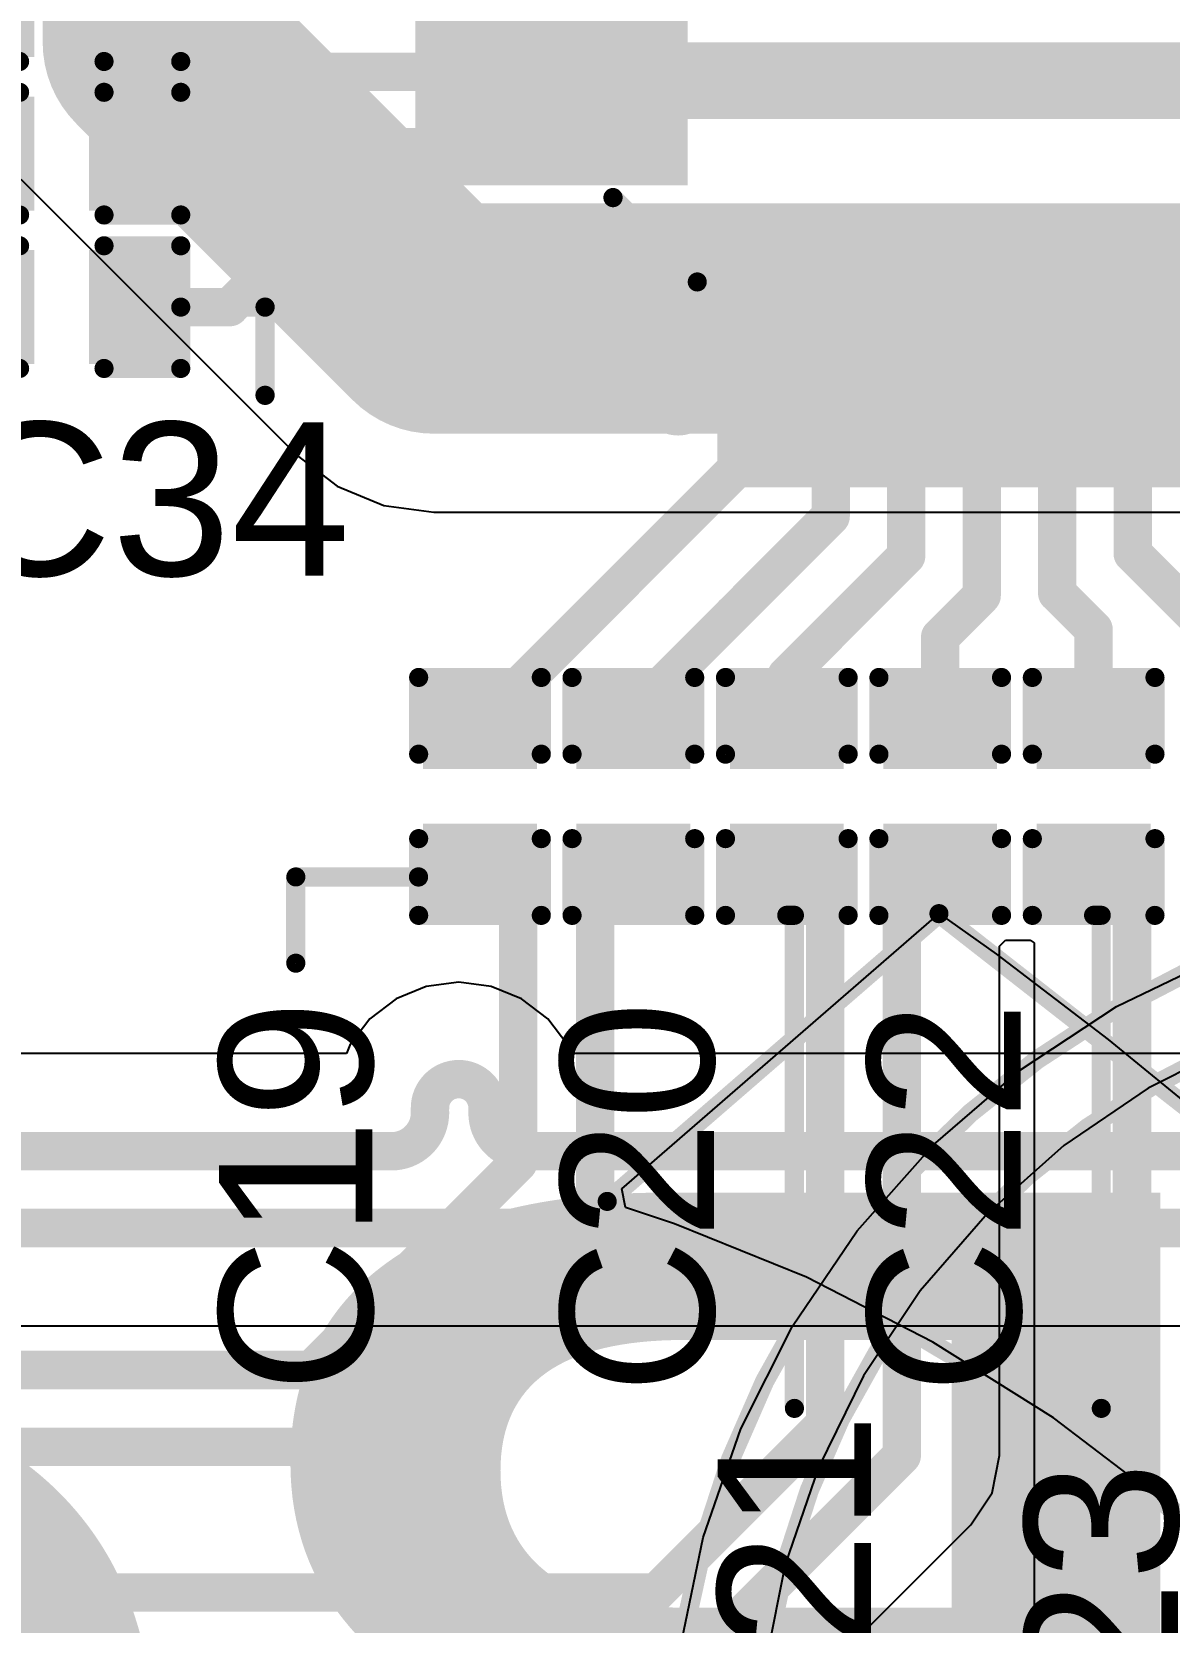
# Model space of a CAD drawing. Header units: inches. Extents: x -60 to 307, y -25 to 134.
# Drawn here: x 16.82 to 24.35, y 3.49 to 14.01 of the extents above; entities that cross this region are included whole.
import ezdxf

# ---------------------------------------------------------------- set-up
doc = ezdxf.new("R2010")
doc.units = ezdxf.units.IN
for name, color, linetype in [('BOARD OUTLINE', 216, 'Continuous'), ('Bottom Layer', 5, 'Continuous'), ('Bottom Overlay', 54, 'Continuous'), ('Top Layer', 1, 'Continuous'), ('Top Overlay', 2, 'Continuous'), ('Top Paste', 8, 'Continuous'), ('Top Solder', 216, 'Continuous')]:
    doc.layers.add(name, color=color, linetype=linetype)
doc.styles.add('Arial', font='', dxfattribs={"height": 0.2})
doc.styles.add('Arial Black_Bold', font='', dxfattribs={"height": 0.2})
doc.styles.get('Arial').set_extended_font_data('Arial')
doc.styles.get('Arial Black_Bold').set_extended_font_data('Arial Black', bold=True)

# ---------------------------------------------------------------- blocks, each defined once
blk = doc.blocks.new('32TQFP_11')
at = {"layer": 'Top Layer'}
for points in [[(-1.9, 2.3), (-1.9, 3.9), (-1.6, 3.9), (-1.6, 2.3)], [(-1.4, 2.3), (-1.4, 3.9), (-1.1, 3.9), (-1.1, 2.3)], [(-0.9, 2.3), (-0.9, 3.9), (-0.6, 3.9), (-0.6, 2.3)], [(-0.4, 2.3), (-0.4, 3.9), (-0.1, 3.9), (-0.1, 2.3)], [(0.1, 2.3), (0.1, 3.9), (0.4, 3.9), (0.4, 2.3)], [(0.6, 2.3), (0.6, 3.9), (0.9, 3.9), (0.9, 2.3)], [(1.1, 2.3), (1.1, 3.9), (1.4, 3.9), (1.4, 2.3)], [(1.6, 2.3), (1.6, 3.9), (1.9, 3.9), (1.9, 2.3)], [(-3.9, 1.9), (-2.3, 1.9), (-2.3, 1.6), (-3.9, 1.6)], [(2.3, 1.9), (3.9, 1.9), (3.9, 1.6), (2.3, 1.6)], [(-3.9, 1.4), (-2.3, 1.4), (-2.3, 1.1), (-3.9, 1.1)], [(2.3, 1.4), (3.9, 1.4), (3.9, 1.1), (2.3, 1.1)], [(-3.9, 0.9), (-2.3, 0.9), (-2.3, 0.6), (-3.9, 0.6)], [(2.3, 0.9), (3.9, 0.9), (3.9, 0.6), (2.3, 0.6)], [(-3.9, 0.4), (-2.3, 0.4), (-2.3, 0.1), (-3.9, 0.1)], [(2.3, 0.4), (3.9, 0.4), (3.9, 0.1), (2.3, 0.1)], [(-3.9, -0.1), (-2.3, -0.1), (-2.3, -0.4), (-3.9, -0.4)], [(2.3, -0.1), (3.9, -0.1), (3.9, -0.4), (2.3, -0.4)], [(-3.9, -0.6), (-2.3, -0.6), (-2.3, -0.9), (-3.9, -0.9)], [(2.3, -0.6), (3.9, -0.6), (3.9, -0.9), (2.3, -0.9)], [(-3.9, -1.1), (-2.3, -1.1), (-2.3, -1.4), (-3.9, -1.4)], [(2.3, -1.1), (3.9, -1.1), (3.9, -1.4), (2.3, -1.4)], [(-3.9, -1.6), (-2.3, -1.6), (-2.3, -1.9), (-3.9, -1.9)], [(2.3, -1.6), (3.9, -1.6), (3.9, -1.9), (2.3, -1.9)], [(-1.6, -2.3), (-1.6, -3.9), (-1.9, -3.9), (-1.9, -2.3)], [(-1.1, -2.3), (-1.1, -3.9), (-1.4, -3.9), (-1.4, -2.3)], [(-0.6, -2.3), (-0.6, -3.9), (-0.9, -3.9), (-0.9, -2.3)], [(-0.1, -2.3), (-0.1, -3.9), (-0.4, -3.9), (-0.4, -2.3)], [(0.4, -2.3), (0.4, -3.9), (0.1, -3.9), (0.1, -2.3)], [(0.9, -2.3), (0.9, -3.9), (0.6, -3.9), (0.6, -2.3)], [(1.4, -2.3), (1.4, -3.9), (1.1, -3.9), (1.1, -2.3)], [(1.9, -2.3), (1.9, -3.9), (1.6, -3.9), (1.6, -2.3)]]:
    blk.add_hatch(color=1, dxfattribs=at).paths.add_polyline_path(points)
at = {"layer": 'Top Paste'}
for points in [[(-1.9, 2.3), (-1.9, 3.9), (-1.6, 3.9), (-1.6, 2.3)], [(-1.4, 2.3), (-1.4, 3.9), (-1.1, 3.9), (-1.1, 2.3)], [(-0.9, 2.3), (-0.9, 3.9), (-0.6, 3.9), (-0.6, 2.3)], [(-0.4, 2.3), (-0.4, 3.9), (-0.1, 3.9), (-0.1, 2.3)], [(0.1, 2.3), (0.1, 3.9), (0.4, 3.9), (0.4, 2.3)], [(0.6, 2.3), (0.6, 3.9), (0.9, 3.9), (0.9, 2.3)], [(1.1, 2.3), (1.1, 3.9), (1.4, 3.9), (1.4, 2.3)], [(1.6, 2.3), (1.6, 3.9), (1.9, 3.9), (1.9, 2.3)], [(-3.9, 1.9), (-2.3, 1.9), (-2.3, 1.6), (-3.9, 1.6)], [(2.3, 1.9), (3.9, 1.9), (3.9, 1.6), (2.3, 1.6)], [(-3.9, 1.4), (-2.3, 1.4), (-2.3, 1.1), (-3.9, 1.1)], [(2.3, 1.4), (3.9, 1.4), (3.9, 1.1), (2.3, 1.1)], [(-3.9, 0.9), (-2.3, 0.9), (-2.3, 0.6), (-3.9, 0.6)], [(2.3, 0.9), (3.9, 0.9), (3.9, 0.6), (2.3, 0.6)], [(-3.9, 0.4), (-2.3, 0.4), (-2.3, 0.1), (-3.9, 0.1)], [(2.3, 0.4), (3.9, 0.4), (3.9, 0.1), (2.3, 0.1)], [(-3.9, -0.1), (-2.3, -0.1), (-2.3, -0.4), (-3.9, -0.4)], [(2.3, -0.1), (3.9, -0.1), (3.9, -0.4), (2.3, -0.4)], [(-3.9, -0.6), (-2.3, -0.6), (-2.3, -0.9), (-3.9, -0.9)], [(2.3, -0.6), (3.9, -0.6), (3.9, -0.9), (2.3, -0.9)], [(-3.9, -1.1), (-2.3, -1.1), (-2.3, -1.4), (-3.9, -1.4)], [(2.3, -1.1), (3.9, -1.1), (3.9, -1.4), (2.3, -1.4)], [(-3.9, -1.6), (-2.3, -1.6), (-2.3, -1.9), (-3.9, -1.9)], [(2.3, -1.6), (3.9, -1.6), (3.9, -1.9), (2.3, -1.9)], [(-1.6, -2.3), (-1.6, -3.9), (-1.9, -3.9), (-1.9, -2.3)], [(-1.1, -2.3), (-1.1, -3.9), (-1.4, -3.9), (-1.4, -2.3)], [(-0.6, -2.3), (-0.6, -3.9), (-0.9, -3.9), (-0.9, -2.3)], [(-0.1, -2.3), (-0.1, -3.9), (-0.4, -3.9), (-0.4, -2.3)], [(0.4, -2.3), (0.4, -3.9), (0.1, -3.9), (0.1, -2.3)], [(0.9, -2.3), (0.9, -3.9), (0.6, -3.9), (0.6, -2.3)], [(1.4, -2.3), (1.4, -3.9), (1.1, -3.9), (1.1, -2.3)], [(1.9, -2.3), (1.9, -3.9), (1.6, -3.9), (1.6, -2.3)]]:
    blk.add_hatch(color=8, dxfattribs=at).paths.add_polyline_path(points)
at = {"layer": 'Top Solder'}
for points in [[(-2.002, 2.198), (-2.002, 4.002), (-1.498, 4.002), (-1.498, 2.198)], [(-1.502, 2.198), (-1.502, 4.002), (-0.998, 4.002), (-0.998, 2.198)], [(-1.002, 2.198), (-1.002, 4.002), (-0.498, 4.002), (-0.498, 2.198)], [(-0.502, 2.198), (-0.502, 4.002), (0.002, 4.002), (0.002, 2.198)], [(-0.002, 2.198), (-0.002, 4.002), (0.502, 4.002), (0.502, 2.198)], [(0.498, 2.198), (0.498, 4.002), (1.002, 4.002), (1.002, 2.198)], [(0.998, 2.198), (0.998, 4.002), (1.502, 4.002), (1.502, 2.198)], [(1.498, 2.198), (1.498, 4.002), (2.002, 4.002), (2.002, 2.198)], [(-4.002, 2.002), (-2.198, 2.002), (-2.198, 1.498), (-4.002, 1.498)], [(2.198, 2.002), (4.002, 2.002), (4.002, 1.498), (2.198, 1.498)], [(-4.002, 1.502), (-2.198, 1.502), (-2.198, 0.998), (-4.002, 0.998)], [(2.198, 1.502), (4.002, 1.502), (4.002, 0.998), (2.198, 0.998)], [(-4.002, 1.002), (-2.198, 1.002), (-2.198, 0.498), (-4.002, 0.498)], [(2.198, 1.002), (4.002, 1.002), (4.002, 0.498), (2.198, 0.498)], [(-4.002, 0.502), (-2.198, 0.502), (-2.198, -0.002), (-4.002, -0.002)], [(2.198, 0.502), (4.002, 0.502), (4.002, -0.002), (2.198, -0.002)], [(-4.002, 0.002), (-2.198, 0.002), (-2.198, -0.502), (-4.002, -0.502)], [(2.198, 0.002), (4.002, 0.002), (4.002, -0.502), (2.198, -0.502)], [(-4.002, -0.498), (-2.198, -0.498), (-2.198, -1.002), (-4.002, -1.002)], [(2.198, -0.498), (4.002, -0.498), (4.002, -1.002), (2.198, -1.002)], [(-4.002, -0.998), (-2.198, -0.998), (-2.198, -1.502), (-4.002, -1.502)], [(2.198, -0.998), (4.002, -0.998), (4.002, -1.502), (2.198, -1.502)], [(-4.002, -1.498), (-2.198, -1.498), (-2.198, -2.002), (-4.002, -2.002)], [(2.198, -1.498), (4.002, -1.498), (4.002, -2.002), (2.198, -2.002)], [(-1.498, -2.198), (-1.498, -4.002), (-2.002, -4.002), (-2.002, -2.198)], [(-0.998, -2.198), (-0.998, -4.002), (-1.502, -4.002), (-1.502, -2.198)], [(-0.498, -2.198), (-0.498, -4.002), (-1.002, -4.002), (-1.002, -2.198)], [(0.002, -2.198), (0.002, -4.002), (-0.502, -4.002), (-0.502, -2.198)], [(0.502, -2.198), (0.502, -4.002), (-0.002, -4.002), (-0.002, -2.198)], [(1.002, -2.198), (1.002, -4.002), (0.498, -4.002), (0.498, -2.198)], [(1.502, -2.198), (1.502, -4.002), (0.998, -4.002), (0.998, -2.198)], [(2.002, -2.198), (2.002, -4.002), (1.498, -4.002), (1.498, -2.198)]]:
    blk.add_hatch(color=216, dxfattribs=at).paths.add_polyline_path(points)
at = {"layer": 'Top Overlay', "const_width": 0.127}
for points in [[(-2.083, 2.692), (-2.642, 2.134)], [(2.083, 2.692), (2.642, 2.134)], [(-2.767, -2.158), (-2.208, -2.716)], [(2.767, -2.158), (2.208, -2.716)]]:
    blk.add_lwpolyline(points, dxfattribs=at)
at = {"layer": 'Top Overlay'}
for points, const_width in [([(-2.115, 2.692, 1), (-2.051, 2.692, 1)], 0.0635), ([(2.051, 2.692, 1), (2.115, 2.692, 1)], 0.0635), ([(-3.277, 2.261, 1), (-3.531, 2.261, 1)], 0.254), ([(-3.594, 2.261, 1), (-3.467, 2.261, 1)], 0.127), ([(-3.34, 2.261, 1), (-3.213, 2.261, 1)], 0.127), ([(-2.673, 2.134, 1), (-2.61, 2.134, 1)], 0.0635), ([(2.61, 2.134, 1), (2.673, 2.134, 1)], 0.0635), ([(-2.799, -2.158, 1), (-2.735, -2.158, 1)], 0.0635), ([(2.735, -2.158, 1), (2.799, -2.158, 1)], 0.0635), ([(-2.24, -2.716, 1), (-2.177, -2.716, 1)], 0.0635), ([(2.177, -2.716, 1), (2.24, -2.716, 1)], 0.0635)]:
    blk.add_lwpolyline(points, format="xyb", close=True, dxfattribs=dict(at, const_width=const_width))
blk = doc.blocks.new('C___0402_44')
at = {"layer": 'Top Layer'}
for points in [[(-0.699, -0.318), (-0.699, 0.318), (-0.241, 0.318), (-0.241, -0.318)], [(0.241, -0.318), (0.241, 0.318), (0.699, 0.318), (0.699, -0.318)]]:
    blk.add_hatch(color=1, dxfattribs=at).paths.add_polyline_path(points)
at = {"layer": 'Top Paste'}
for points in [[(-0.699, -0.318), (-0.699, 0.318), (-0.241, 0.318), (-0.241, -0.318)], [(0.241, -0.318), (0.241, 0.318), (0.699, 0.318), (0.699, -0.318)]]:
    blk.add_hatch(color=8, dxfattribs=at).paths.add_polyline_path(points)
at = {"layer": 'Top Solder'}
for points in [[(-0.758, -0.377), (-0.758, 0.377), (-0.181, 0.377), (-0.181, -0.377)], [(0.181, -0.377), (0.181, 0.377), (0.758, 0.377), (0.758, -0.377)]]:
    blk.add_hatch(color=216, dxfattribs=at).paths.add_polyline_path(points)
at = {"layer": 'Top Overlay', "const_width": 0.127}
for points in [[(-0.787, -0.406), (-0.787, 0.406)], [(-0.787, 0.406), (-0.279, 0.406)], [(0.279, 0.406), (0.787, 0.406)], [(0.787, -0.406), (0.787, 0.406)], [(-0.787, -0.406), (-0.279, -0.406)], [(0.279, -0.406), (0.787, -0.406)]]:
    blk.add_lwpolyline(points, dxfattribs=at)
at = {"layer": 'Top Overlay', "const_width": 0.0635}
for points in [[(-0.819, 0.406, 1), (-0.756, 0.406, 1)], [(-0.819, 0.406, 1), (-0.756, 0.406, 1)], [(-0.311, 0.406, 1), (-0.248, 0.406, 1)], [(0.248, 0.406, 1), (0.311, 0.406, 1)], [(0.756, 0.406, 1), (0.819, 0.406, 1)], [(0.756, 0.406, 1), (0.819, 0.406, 1)], [(-0.819, -0.406, 1), (-0.756, -0.406, 1)], [(-0.819, -0.406, 1), (-0.756, -0.406, 1)], [(-0.311, -0.406, 1), (-0.248, -0.406, 1)], [(0.248, -0.406, 1), (0.311, -0.406, 1)], [(0.756, -0.406, 1), (0.819, -0.406, 1)], [(0.756, -0.406, 1), (0.819, -0.406, 1)]]:
    blk.add_lwpolyline(points, format="xyb", close=True, dxfattribs=at)
blk = doc.blocks.new('C___0402_45')
at = {"layer": 'Top Layer'}
for points in [[(-0.699, -0.318), (-0.699, 0.318), (-0.241, 0.318), (-0.241, -0.318)], [(0.241, -0.318), (0.241, 0.318), (0.699, 0.318), (0.699, -0.318)]]:
    blk.add_hatch(color=1, dxfattribs=at).paths.add_polyline_path(points)
at = {"layer": 'Top Paste'}
for points in [[(-0.699, -0.318), (-0.699, 0.318), (-0.241, 0.318), (-0.241, -0.318)], [(0.241, -0.318), (0.241, 0.318), (0.699, 0.318), (0.699, -0.318)]]:
    blk.add_hatch(color=8, dxfattribs=at).paths.add_polyline_path(points)
at = {"layer": 'Top Solder'}
for points in [[(-0.758, -0.377), (-0.758, 0.377), (-0.181, 0.377), (-0.181, -0.377)], [(0.181, -0.377), (0.181, 0.377), (0.758, 0.377), (0.758, -0.377)]]:
    blk.add_hatch(color=216, dxfattribs=at).paths.add_polyline_path(points)
at = {"layer": 'Top Overlay', "const_width": 0.127}
for points in [[(-0.787, -0.406), (-0.787, 0.406)], [(-0.787, 0.406), (-0.279, 0.406)], [(0.279, 0.406), (0.787, 0.406)], [(0.787, -0.406), (0.787, 0.406)], [(-0.787, -0.406), (-0.279, -0.406)], [(0.279, -0.406), (0.787, -0.406)]]:
    blk.add_lwpolyline(points, dxfattribs=at)
at = {"layer": 'Top Overlay', "const_width": 0.0635}
for points in [[(-0.819, 0.406, 1), (-0.756, 0.406, 1)], [(-0.819, 0.406, 1), (-0.756, 0.406, 1)], [(-0.311, 0.406, 1), (-0.248, 0.406, 1)], [(0.248, 0.406, 1), (0.311, 0.406, 1)], [(0.756, 0.406, 1), (0.819, 0.406, 1)], [(0.756, 0.406, 1), (0.819, 0.406, 1)], [(-0.819, -0.406, 1), (-0.756, -0.406, 1)], [(-0.819, -0.406, 1), (-0.756, -0.406, 1)], [(-0.311, -0.406, 1), (-0.248, -0.406, 1)], [(0.248, -0.406, 1), (0.311, -0.406, 1)], [(0.756, -0.406, 1), (0.819, -0.406, 1)], [(0.756, -0.406, 1), (0.819, -0.406, 1)]]:
    blk.add_lwpolyline(points, format="xyb", close=True, dxfattribs=at)
blk = doc.blocks.new('C___0402_46')
at = {"layer": 'Top Layer'}
for points in [[(-0.699, -0.318), (-0.699, 0.318), (-0.241, 0.318), (-0.241, -0.318)], [(0.241, -0.318), (0.241, 0.318), (0.699, 0.318), (0.699, -0.318)]]:
    blk.add_hatch(color=1, dxfattribs=at).paths.add_polyline_path(points)
at = {"layer": 'Top Paste'}
for points in [[(-0.699, -0.318), (-0.699, 0.318), (-0.241, 0.318), (-0.241, -0.318)], [(0.241, -0.318), (0.241, 0.318), (0.699, 0.318), (0.699, -0.318)]]:
    blk.add_hatch(color=8, dxfattribs=at).paths.add_polyline_path(points)
at = {"layer": 'Top Solder'}
for points in [[(-0.758, -0.377), (-0.758, 0.377), (-0.181, 0.377), (-0.181, -0.377)], [(0.181, -0.377), (0.181, 0.377), (0.758, 0.377), (0.758, -0.377)]]:
    blk.add_hatch(color=216, dxfattribs=at).paths.add_polyline_path(points)
at = {"layer": 'Top Overlay', "const_width": 0.127}
for points in [[(-0.787, -0.406), (-0.787, 0.406)], [(-0.787, 0.406), (-0.279, 0.406)], [(0.279, 0.406), (0.787, 0.406)], [(0.787, -0.406), (0.787, 0.406)], [(-0.787, -0.406), (-0.279, -0.406)], [(0.279, -0.406), (0.787, -0.406)]]:
    blk.add_lwpolyline(points, dxfattribs=at)
at = {"layer": 'Top Overlay', "const_width": 0.0635}
for points in [[(-0.819, 0.406, 1), (-0.756, 0.406, 1)], [(-0.819, 0.406, 1), (-0.756, 0.406, 1)], [(-0.311, 0.406, 1), (-0.248, 0.406, 1)], [(0.248, 0.406, 1), (0.311, 0.406, 1)], [(0.756, 0.406, 1), (0.819, 0.406, 1)], [(0.756, 0.406, 1), (0.819, 0.406, 1)], [(-0.819, -0.406, 1), (-0.756, -0.406, 1)], [(-0.819, -0.406, 1), (-0.756, -0.406, 1)], [(-0.311, -0.406, 1), (-0.248, -0.406, 1)], [(0.248, -0.406, 1), (0.311, -0.406, 1)], [(0.756, -0.406, 1), (0.819, -0.406, 1)], [(0.756, -0.406, 1), (0.819, -0.406, 1)]]:
    blk.add_lwpolyline(points, format="xyb", close=True, dxfattribs=at)
blk = doc.blocks.new('C___0402_55')
at = {"layer": 'Top Layer'}
for points in [[(-0.699, -0.318), (-0.699, 0.318), (-0.241, 0.318), (-0.241, -0.318)], [(0.241, -0.318), (0.241, 0.318), (0.699, 0.318), (0.699, -0.318)]]:
    blk.add_hatch(color=1, dxfattribs=at).paths.add_polyline_path(points)
at = {"layer": 'Top Paste'}
for points in [[(-0.699, -0.318), (-0.699, 0.318), (-0.241, 0.318), (-0.241, -0.318)], [(0.241, -0.318), (0.241, 0.318), (0.699, 0.318), (0.699, -0.318)]]:
    blk.add_hatch(color=8, dxfattribs=at).paths.add_polyline_path(points)
at = {"layer": 'Top Solder'}
for points in [[(-0.758, -0.377), (-0.758, 0.377), (-0.181, 0.377), (-0.181, -0.377)], [(0.181, -0.377), (0.181, 0.377), (0.758, 0.377), (0.758, -0.377)]]:
    blk.add_hatch(color=216, dxfattribs=at).paths.add_polyline_path(points)
at = {"layer": 'Top Overlay', "const_width": 0.127}
for points in [[(-0.787, 0.406), (-0.787, -0.406)], [(-0.787, 0.406), (-0.279, 0.406)], [(0.279, 0.406), (0.787, 0.406)], [(0.787, 0.406), (0.787, -0.406)], [(-0.787, -0.406), (-0.279, -0.406)], [(0.279, -0.406), (0.787, -0.406)]]:
    blk.add_lwpolyline(points, dxfattribs=at)
at = {"layer": 'Top Overlay', "const_width": 0.0635}
for points in [[(-0.819, 0.406, 1), (-0.756, 0.406, 1)], [(-0.819, 0.406, 1), (-0.756, 0.406, 1)], [(-0.311, 0.406, 1), (-0.248, 0.406, 1)], [(0.248, 0.406, 1), (0.311, 0.406, 1)], [(0.756, 0.406, 1), (0.819, 0.406, 1)], [(0.756, 0.406, 1), (0.819, 0.406, 1)], [(-0.819, -0.406, 1), (-0.756, -0.406, 1)], [(-0.819, -0.406, 1), (-0.756, -0.406, 1)], [(-0.311, -0.406, 1), (-0.248, -0.406, 1)], [(0.248, -0.406, 1), (0.311, -0.406, 1)], [(0.756, -0.406, 1), (0.819, -0.406, 1)], [(0.756, -0.406, 1), (0.819, -0.406, 1)]]:
    blk.add_lwpolyline(points, format="xyb", close=True, dxfattribs=at)
blk = doc.blocks.new('C___0402_56')
at = {"layer": 'Top Layer'}
for points in [[(-0.699, -0.318), (-0.699, 0.318), (-0.241, 0.318), (-0.241, -0.318)], [(0.241, -0.318), (0.241, 0.318), (0.699, 0.318), (0.699, -0.318)]]:
    blk.add_hatch(color=1, dxfattribs=at).paths.add_polyline_path(points)
at = {"layer": 'Top Paste'}
for points in [[(-0.699, -0.318), (-0.699, 0.318), (-0.241, 0.318), (-0.241, -0.318)], [(0.241, -0.318), (0.241, 0.318), (0.699, 0.318), (0.699, -0.318)]]:
    blk.add_hatch(color=8, dxfattribs=at).paths.add_polyline_path(points)
at = {"layer": 'Top Solder'}
for points in [[(-0.758, -0.377), (-0.758, 0.377), (-0.181, 0.377), (-0.181, -0.377)], [(0.181, -0.377), (0.181, 0.377), (0.758, 0.377), (0.758, -0.377)]]:
    blk.add_hatch(color=216, dxfattribs=at).paths.add_polyline_path(points)
at = {"layer": 'Top Overlay', "const_width": 0.127}
for points in [[(-0.787, 0.406), (-0.787, -0.406)], [(-0.787, 0.406), (-0.279, 0.406)], [(0.279, 0.406), (0.787, 0.406)], [(0.787, 0.406), (0.787, -0.406)], [(-0.787, -0.406), (-0.279, -0.406)], [(0.279, -0.406), (0.787, -0.406)]]:
    blk.add_lwpolyline(points, dxfattribs=at)
at = {"layer": 'Top Overlay', "const_width": 0.0635}
for points in [[(-0.819, 0.406, 1), (-0.756, 0.406, 1)], [(-0.819, 0.406, 1), (-0.756, 0.406, 1)], [(-0.311, 0.406, 1), (-0.248, 0.406, 1)], [(0.248, 0.406, 1), (0.311, 0.406, 1)], [(0.756, 0.406, 1), (0.819, 0.406, 1)], [(0.756, 0.406, 1), (0.819, 0.406, 1)], [(-0.819, -0.406, 1), (-0.756, -0.406, 1)], [(-0.819, -0.406, 1), (-0.756, -0.406, 1)], [(-0.311, -0.406, 1), (-0.248, -0.406, 1)], [(0.248, -0.406, 1), (0.311, -0.406, 1)], [(0.756, -0.406, 1), (0.819, -0.406, 1)], [(0.756, -0.406, 1), (0.819, -0.406, 1)]]:
    blk.add_lwpolyline(points, format="xyb", close=True, dxfattribs=at)
blk = doc.blocks.new('C___0402_57')
at = {"layer": 'Top Layer'}
for points in [[(-0.699, -0.318), (-0.699, 0.318), (-0.241, 0.318), (-0.241, -0.318)], [(0.241, -0.318), (0.241, 0.318), (0.699, 0.318), (0.699, -0.318)]]:
    blk.add_hatch(color=1, dxfattribs=at).paths.add_polyline_path(points)
at = {"layer": 'Top Paste'}
for points in [[(-0.699, -0.318), (-0.699, 0.318), (-0.241, 0.318), (-0.241, -0.318)], [(0.241, -0.318), (0.241, 0.318), (0.699, 0.318), (0.699, -0.318)]]:
    blk.add_hatch(color=8, dxfattribs=at).paths.add_polyline_path(points)
at = {"layer": 'Top Solder'}
for points in [[(-0.758, -0.377), (-0.758, 0.377), (-0.181, 0.377), (-0.181, -0.377)], [(0.181, -0.377), (0.181, 0.377), (0.758, 0.377), (0.758, -0.377)]]:
    blk.add_hatch(color=216, dxfattribs=at).paths.add_polyline_path(points)
at = {"layer": 'Top Overlay', "const_width": 0.127}
for points in [[(-0.787, 0.406), (-0.787, -0.406)], [(-0.787, 0.406), (-0.279, 0.406)], [(0.279, 0.406), (0.787, 0.406)], [(0.787, 0.406), (0.787, -0.406)], [(-0.787, -0.406), (-0.279, -0.406)], [(0.279, -0.406), (0.787, -0.406)]]:
    blk.add_lwpolyline(points, dxfattribs=at)
at = {"layer": 'Top Overlay', "const_width": 0.0635}
for points in [[(-0.819, 0.406, 1), (-0.756, 0.406, 1)], [(-0.819, 0.406, 1), (-0.756, 0.406, 1)], [(-0.311, 0.406, 1), (-0.248, 0.406, 1)], [(0.248, 0.406, 1), (0.311, 0.406, 1)], [(0.756, 0.406, 1), (0.819, 0.406, 1)], [(0.756, 0.406, 1), (0.819, 0.406, 1)], [(-0.819, -0.406, 1), (-0.756, -0.406, 1)], [(-0.819, -0.406, 1), (-0.756, -0.406, 1)], [(-0.311, -0.406, 1), (-0.248, -0.406, 1)], [(0.248, -0.406, 1), (0.311, -0.406, 1)], [(0.756, -0.406, 1), (0.819, -0.406, 1)], [(0.756, -0.406, 1), (0.819, -0.406, 1)]]:
    blk.add_lwpolyline(points, format="xyb", close=True, dxfattribs=at)
blk = doc.blocks.new('C___0402_58')
at = {"layer": 'Top Layer'}
for points in [[(-0.699, -0.318), (-0.699, 0.318), (-0.241, 0.318), (-0.241, -0.318)], [(0.241, -0.318), (0.241, 0.318), (0.699, 0.318), (0.699, -0.318)]]:
    blk.add_hatch(color=1, dxfattribs=at).paths.add_polyline_path(points)
at = {"layer": 'Top Paste'}
for points in [[(-0.699, -0.318), (-0.699, 0.318), (-0.241, 0.318), (-0.241, -0.318)], [(0.241, -0.318), (0.241, 0.318), (0.699, 0.318), (0.699, -0.318)]]:
    blk.add_hatch(color=8, dxfattribs=at).paths.add_polyline_path(points)
at = {"layer": 'Top Solder'}
for points in [[(-0.758, -0.377), (-0.758, 0.377), (-0.181, 0.377), (-0.181, -0.377)], [(0.181, -0.377), (0.181, 0.377), (0.758, 0.377), (0.758, -0.377)]]:
    blk.add_hatch(color=216, dxfattribs=at).paths.add_polyline_path(points)
at = {"layer": 'Top Overlay', "const_width": 0.127}
for points in [[(-0.787, 0.406), (-0.787, -0.406)], [(-0.787, 0.406), (-0.279, 0.406)], [(0.279, 0.406), (0.787, 0.406)], [(0.787, 0.406), (0.787, -0.406)], [(-0.787, -0.406), (-0.279, -0.406)], [(0.279, -0.406), (0.787, -0.406)]]:
    blk.add_lwpolyline(points, dxfattribs=at)
at = {"layer": 'Top Overlay', "const_width": 0.0635}
for points in [[(-0.819, 0.406, 1), (-0.756, 0.406, 1)], [(-0.819, 0.406, 1), (-0.756, 0.406, 1)], [(-0.311, 0.406, 1), (-0.248, 0.406, 1)], [(0.248, 0.406, 1), (0.311, 0.406, 1)], [(0.756, 0.406, 1), (0.819, 0.406, 1)], [(0.756, 0.406, 1), (0.819, 0.406, 1)], [(-0.819, -0.406, 1), (-0.756, -0.406, 1)], [(-0.819, -0.406, 1), (-0.756, -0.406, 1)], [(-0.311, -0.406, 1), (-0.248, -0.406, 1)], [(0.248, -0.406, 1), (0.311, -0.406, 1)], [(0.756, -0.406, 1), (0.819, -0.406, 1)], [(0.756, -0.406, 1), (0.819, -0.406, 1)]]:
    blk.add_lwpolyline(points, format="xyb", close=True, dxfattribs=at)
blk = doc.blocks.new('C___0402_59')
at = {"layer": 'Top Layer'}
for points in [[(-0.699, -0.318), (-0.699, 0.318), (-0.241, 0.318), (-0.241, -0.318)], [(0.241, -0.318), (0.241, 0.318), (0.699, 0.318), (0.699, -0.318)]]:
    blk.add_hatch(color=1, dxfattribs=at).paths.add_polyline_path(points)
at = {"layer": 'Top Paste'}
for points in [[(-0.699, -0.318), (-0.699, 0.318), (-0.241, 0.318), (-0.241, -0.318)], [(0.241, -0.318), (0.241, 0.318), (0.699, 0.318), (0.699, -0.318)]]:
    blk.add_hatch(color=8, dxfattribs=at).paths.add_polyline_path(points)
at = {"layer": 'Top Solder'}
for points in [[(-0.758, -0.377), (-0.758, 0.377), (-0.181, 0.377), (-0.181, -0.377)], [(0.181, -0.377), (0.181, 0.377), (0.758, 0.377), (0.758, -0.377)]]:
    blk.add_hatch(color=216, dxfattribs=at).paths.add_polyline_path(points)
at = {"layer": 'Top Overlay', "const_width": 0.127}
for points in [[(-0.787, 0.406), (-0.787, -0.406)], [(-0.787, 0.406), (-0.279, 0.406)], [(0.279, 0.406), (0.787, 0.406)], [(0.787, 0.406), (0.787, -0.406)], [(-0.787, -0.406), (-0.279, -0.406)], [(0.279, -0.406), (0.787, -0.406)]]:
    blk.add_lwpolyline(points, dxfattribs=at)
at = {"layer": 'Top Overlay', "const_width": 0.0635}
for points in [[(-0.819, 0.406, 1), (-0.756, 0.406, 1)], [(-0.819, 0.406, 1), (-0.756, 0.406, 1)], [(-0.311, 0.406, 1), (-0.248, 0.406, 1)], [(0.248, 0.406, 1), (0.311, 0.406, 1)], [(0.756, 0.406, 1), (0.819, 0.406, 1)], [(0.756, 0.406, 1), (0.819, 0.406, 1)], [(-0.819, -0.406, 1), (-0.756, -0.406, 1)], [(-0.819, -0.406, 1), (-0.756, -0.406, 1)], [(-0.311, -0.406, 1), (-0.248, -0.406, 1)], [(0.248, -0.406, 1), (0.311, -0.406, 1)], [(0.756, -0.406, 1), (0.819, -0.406, 1)], [(0.756, -0.406, 1), (0.819, -0.406, 1)]]:
    blk.add_lwpolyline(points, format="xyb", close=True, dxfattribs=at)

msp = doc.modelspace()

# ---------------------------------------------------------------- linework, layer by layer
at = {"layer": 'BOARD OUTLINE', "const_width": 0.254}
msp.add_lwpolyline([(33.89, 54.238, -6.230382), (11.984, 54.26)], format="xyb", dxfattribs=at)
at = {"layer": 'Bottom Layer'}
for p, q in [((16.747, 13.039), (18.576, 11.21)), ((18.576, 11.21), (18.841, 11.006)), ((18.841, 11.006), (19.15, 10.878)), ((19.15, 10.878), (19.482, 10.835)), ((19.482, 10.835), (27.381, 10.835)), ((19.431, 7.695), (19.231, 7.612)), ((19.647, 7.723), (19.431, 7.695)), ((19.862, 7.695), (19.647, 7.723)), ((20.063, 7.612), (19.862, 7.695)), ((19.231, 7.612), (19.058, 7.48)), ((20.236, 7.48), (20.063, 7.612)), ((19.058, 7.48), (18.926, 7.307)), ((20.368, 7.307), (20.236, 7.48)), ((18.926, 7.307), (18.903, 7.251)), ((20.391, 7.251), (20.368, 7.307)), ((18.903, 7.251), (14.372, 7.251)), ((27.082, 7.251), (20.391, 7.251)), ((13.894, 5.449), (27.082, 5.449))]:
    msp.add_line(p, q, dxfattribs=at)
for points, const_width in [([(17.653, 13.945), (17.653, 17.526)], 1.524), ([(18.999, 14.808), (20.117, 13.691)], 0.508), ([(17.653, 13.945), (19.482, 12.116)], 1.524), ([(20.117, 13.691), (26.772, 13.691)], 0.508), ([(19.482, 12.116), (27.381, 12.116)], 1.524), ([(19.456, 6.858), (19.456, 6.891)], 0.254), ([(19.837, 6.858), (19.837, 6.891)], 0.254), ([(14.104, 6.604), (18.762, 6.604)], 0.254), ([(18.762, 6.604), (19.202, 6.604)], 0.254), ([(20.091, 6.604), (20.599, 6.604)], 0.254), ([(20.599, 6.604), (27.466, 6.604)], 0.254), ([(13.894, 6.096), (27.534, 6.096)], 0.254)]:
    msp.add_lwpolyline(points, dxfattribs=dict(at, const_width=const_width))
for points, const_width in [([(17.272, 13.945, 1), (18.034, 13.945, 1)], 0.762), ([(17.272, 13.945, 1), (18.034, 13.945, 1)], 0.762), ([(19.99, 13.691, 1), (20.244, 13.691, 1)], 0.254), ([(19.99, 13.691, 1), (20.244, 13.691, 1)], 0.254), ([(19.101, 12.116, 1), (19.863, 12.116, 1)], 0.762), ([(19.101, 12.116, 1), (19.863, 12.116, 1)], 0.762), ([(19.393, 6.891, 1), (19.52, 6.891, 1)], 0.127), ([(19.393, 6.891, 1), (19.52, 6.891, 1)], 0.127), ([(19.393, 6.858, 1), (19.52, 6.858, 1)], 0.127), ([(19.393, 6.858, 1), (19.52, 6.858, 1)], 0.127), ([(19.774, 6.891, 1), (19.901, 6.891, 1)], 0.127), ([(19.774, 6.891, 1), (19.901, 6.891, 1)], 0.127), ([(19.774, 6.858, 1), (19.901, 6.858, 1)], 0.127), ([(19.774, 6.858, 1), (19.901, 6.858, 1)], 0.127), ([(18.699, 6.604, 1), (18.826, 6.604, 1)], 0.127), ([(18.699, 6.604, 1), (18.826, 6.604, 1)], 0.127), ([(19.139, 6.604, 1), (19.266, 6.604, 1)], 0.127), ([(19.139, 6.604, 1), (19.266, 6.604, 1)], 0.127), ([(20.028, 6.604, 1), (20.155, 6.604, 1)], 0.127), ([(20.028, 6.604, 1), (20.155, 6.604, 1)], 0.127), ([(20.536, 6.604, 1), (20.663, 6.604, 1)], 0.127), ([(20.536, 6.604, 1), (20.663, 6.604, 1)], 0.127)]:
    msp.add_lwpolyline(points, format="xyb", close=True, dxfattribs=dict(at, const_width=const_width))
at = {"layer": 'Bottom Layer', "const_width": 0.254}
for points in [[(19.456, 6.891, -1), (19.837, 6.891)], [(19.456, 6.858, -0.414214), (19.202, 6.604)], [(20.091, 6.604, -0.414214), (19.837, 6.858)]]:
    msp.add_lwpolyline(points, format="xyb", dxfattribs=at)
at = {"layer": 'Bottom Overlay'}
for p, q in [((20.727, 6.356), (22.827, 8.177)), ((22.827, 8.177), (22.827, 8.177)), ((22.827, 8.177), (22.827, 8.177)), ((22.827, 8.177), (23.207, 7.908)), ((23.207, 7.908), (23.948, 7.343)), ((24.003, 7.563), (24.688, 7.894)), ((23.366, 7.144), (24.003, 7.563)), ((23.948, 7.343), (24.669, 6.752)), ((24.817, 7.328), (24.213, 7.022)), ((22.79, 6.646), (23.366, 7.144)), ((24.213, 7.022), (23.653, 6.642)), ((22.284, 6.077), (22.79, 6.646)), ((23.653, 6.642), (23.147, 6.192)), ((20.751, 6.232), (20.727, 6.356)), ((21.076, 6.124), (20.751, 6.232)), ((21.949, 5.77), (21.076, 6.124)), ((23.147, 6.192), (22.702, 5.681)), ((21.856, 5.447), (22.284, 6.077)), ((22.787, 5.341), (21.949, 5.77)), ((22.702, 5.681), (22.327, 5.117)), ((21.514, 4.766), (21.856, 5.447)), ((23.584, 4.839), (22.787, 5.341)), ((22.327, 5.117), (22.028, 4.51)), ((21.264, 4.047), (21.514, 4.766)), ((24.334, 4.27), (23.584, 4.839)), ((22.028, 4.51), (21.809, 3.869)), ((25.031, 3.637), (24.334, 4.27)), ((21.11, 3.301), (21.264, 4.047)), ((21.809, 3.869), (21.675, 3.205))]:
    msp.add_line(p, q, dxfattribs=at)
at = {"layer": 'Bottom Overlay', "const_width": 0.127}
for points in [[(21.082, 2.921, -3.727291), (23.62, -2.315)], [(22.827, 8.177, -0.07106), (28.224, 3.072)], [(21.64, 2.868, -3.472919), (24.269, -2.059)], [(20.629, 6.272, -0.270243), (27.945, -1.653)]]:
    msp.add_lwpolyline(points, format="xyb", dxfattribs=at)
msp.add_lwpolyline([(20.629, 6.272), (22.827, 8.177)], dxfattribs=at)
at = {"layer": 'Bottom Overlay', "const_width": 0.0635}
for points in [[(22.795, 8.177, 1), (22.858, 8.177, 1)], [(22.795, 8.177, 1), (22.858, 8.177, 1)], [(20.598, 6.272, 1), (20.661, 6.272, 1)], [(20.598, 6.272, 1), (20.661, 6.272, 1)]]:
    msp.add_lwpolyline(points, format="xyb", close=True, dxfattribs=at)
at = {"layer": 'Top Layer'}
for p, q in [((23.228, 7.961), (23.268, 8.001)), ((23.228, 4.59), (23.228, 7.961)), ((23.268, 8.001), (23.43, 8.001)), ((23.43, 8.001), (23.457, 7.983)), ((23.457, 7.983), (23.457, -2.13)), ((23.179, 4.342), (23.228, 4.59)), ((23.038, 4.132), (23.179, 4.342)), ((21.623, 2.717), (23.038, 4.132))]:
    msp.add_line(p, q, dxfattribs=at)
at = {"layer": 'Top Layer', "const_width": 0.254}
for points in [[(18.173, 13.315), (18.609, 13.75)], [(18.609, 13.75), (20.26, 13.75)], [(17.488, 13.213), (17.59, 13.315)], [(17.59, 13.315), (18.173, 13.315)], [(18.13, 12.192), (19.188, 13.25)], [(19.188, 13.25), (20.26, 13.25)], [(17.488, 13.208), (17.488, 13.213)], [(17.488, 12.192), (18.13, 12.192)], [(21.61, 11.247), (21.61, 11.9)], [(22.11, 10.807), (22.11, 11.9)], [(22.61, 10.545), (22.61, 11.9)], [(23.11, 10.283), (23.11, 11.9)], [(23.61, 10.299), (23.61, 11.9)], [(24.11, 10.561), (24.11, 11.9)], [(21.031, 10.668), (21.61, 11.247)], [(21.463, 10.16), (22.11, 10.807)], [(19.787, 9.423), (21.031, 10.668)], [(21.819, 9.754), (22.61, 10.545)], [(24.11, 10.561), (24.867, 9.804)], [(23.61, 10.299), (23.851, 10.058)], [(22.835, 10.008), (23.11, 10.283)], [(20.803, 9.5), (21.463, 10.16)], [(22.835, 9.423), (22.835, 10.008)], [(23.851, 9.423), (23.851, 10.058)], [(21.819, 9.423), (21.819, 9.754)], [(20.803, 9.423), (20.803, 9.5)], [(19.787, 8.484), (20.041, 8.23)], [(20.549, 8.23), (20.803, 8.484)], [(21.819, 8.484), (22.073, 8.23)], [(22.581, 8.23), (22.835, 8.484)], [(23.851, 8.484), (23.939, 8.484)], [(23.939, 8.484), (24.105, 8.319)], [(24.105, -2.13), (24.105, 8.319)], [(20.041, 6.528), (20.041, 8.23)], [(20.549, 6.317), (20.549, 8.23)], [(22.073, 4.801), (22.073, 8.23)], [(22.581, 4.59), (22.581, 8.23)], [(18.669, 5.156), (20.041, 6.528)], [(18.879, 4.648), (20.549, 6.317)], [(15.164, 5.156), (18.669, 5.156)], [(20.955, 3.683), (22.073, 4.801)], [(14.953, 4.648), (18.879, 4.648)], [(21.165, 3.175), (22.581, 4.59)], [(11.532, 3.683), (20.955, 3.683)]]:
    msp.add_lwpolyline(points, dxfattribs=at)
at = {"layer": 'Top Layer', "const_width": 0.127}
for points in [[(18.545, 13.75, 1), (18.672, 13.75, 1)], [(18.545, 13.75, 1), (18.672, 13.75, 1)], [(20.197, 13.75, 1), (20.324, 13.75, 1)], [(17.526, 13.315, 1), (17.653, 13.315, 1)], [(17.526, 13.315, 1), (17.653, 13.315, 1)], [(18.11, 13.315, 1), (18.237, 13.315, 1)], [(18.11, 13.315, 1), (18.237, 13.315, 1)], [(19.125, 13.25, 1), (19.252, 13.25, 1)], [(19.125, 13.25, 1), (19.252, 13.25, 1)], [(20.197, 13.25, 1), (20.324, 13.25, 1)], [(17.424, 13.213, 1), (17.551, 13.213, 1)], [(17.424, 13.213, 1), (17.551, 13.213, 1)], [(17.424, 13.208, 1), (17.551, 13.208, 1)], [(17.424, 12.192, 1), (17.551, 12.192, 1)], [(18.067, 12.192, 1), (18.194, 12.192, 1)], [(18.067, 12.192, 1), (18.194, 12.192, 1)], [(21.546, 11.9, 1), (21.673, 11.9, 1)], [(22.046, 11.9, 1), (22.173, 11.9, 1)], [(22.546, 11.9, 1), (22.673, 11.9, 1)], [(23.046, 11.9, 1), (23.173, 11.9, 1)], [(23.546, 11.9, 1), (23.673, 11.9, 1)], [(24.046, 11.9, 1), (24.173, 11.9, 1)], [(21.546, 11.247, 1), (21.673, 11.247, 1)], [(21.546, 11.247, 1), (21.673, 11.247, 1)], [(22.046, 10.807, 1), (22.173, 10.807, 1)], [(22.046, 10.807, 1), (22.173, 10.807, 1)], [(20.968, 10.668, 1), (21.095, 10.668, 1)], [(20.968, 10.668, 1), (21.095, 10.668, 1)], [(22.546, 10.545, 1), (22.673, 10.545, 1)], [(22.546, 10.545, 1), (22.673, 10.545, 1)], [(24.046, 10.561, 1), (24.173, 10.561, 1)], [(24.046, 10.561, 1), (24.173, 10.561, 1)], [(23.546, 10.299, 1), (23.673, 10.299, 1)], [(23.546, 10.299, 1), (23.673, 10.299, 1)], [(23.046, 10.283, 1), (23.173, 10.283, 1)], [(23.046, 10.283, 1), (23.173, 10.283, 1)], [(21.399, 10.16, 1), (21.526, 10.16, 1)], [(21.399, 10.16, 1), (21.526, 10.16, 1)], [(22.771, 10.008, 1), (22.898, 10.008, 1)], [(22.771, 10.008, 1), (22.898, 10.008, 1)], [(23.787, 10.058, 1), (23.914, 10.058, 1)], [(23.787, 10.058, 1), (23.914, 10.058, 1)], [(21.755, 9.754, 1), (21.882, 9.754, 1)], [(21.755, 9.754, 1), (21.882, 9.754, 1)], [(20.739, 9.5, 1), (20.866, 9.5, 1)], [(20.739, 9.5, 1), (20.866, 9.5, 1)], [(19.723, 9.423, 1), (19.85, 9.423, 1)], [(20.739, 9.423, 1), (20.866, 9.423, 1)], [(21.755, 9.423, 1), (21.882, 9.423, 1)], [(22.771, 9.423, 1), (22.898, 9.423, 1)], [(23.787, 9.423, 1), (23.914, 9.423, 1)], [(19.723, 8.484, 1), (19.85, 8.484, 1)], [(20.739, 8.484, 1), (20.866, 8.484, 1)], [(21.755, 8.484, 1), (21.882, 8.484, 1)], [(22.771, 8.484, 1), (22.898, 8.484, 1)], [(23.787, 8.484, 1), (23.914, 8.484, 1)], [(23.876, 8.484, 1), (24.003, 8.484, 1)], [(23.876, 8.484, 1), (24.003, 8.484, 1)], [(24.041, 8.319, 1), (24.168, 8.319, 1)], [(24.041, 8.319, 1), (24.168, 8.319, 1)], [(19.977, 8.23, 1), (20.104, 8.23, 1)], [(19.977, 8.23, 1), (20.104, 8.23, 1)], [(20.485, 8.23, 1), (20.612, 8.23, 1)], [(20.485, 8.23, 1), (20.612, 8.23, 1)], [(22.009, 8.23, 1), (22.136, 8.23, 1)], [(22.009, 8.23, 1), (22.136, 8.23, 1)], [(22.517, 8.23, 1), (22.644, 8.23, 1)], [(22.517, 8.23, 1), (22.644, 8.23, 1)], [(19.977, 6.528, 1), (20.104, 6.528, 1)], [(19.977, 6.528, 1), (20.104, 6.528, 1)], [(20.485, 6.317, 1), (20.612, 6.317, 1)], [(20.485, 6.317, 1), (20.612, 6.317, 1)], [(18.605, 5.156, 1), (18.733, 5.156, 1)], [(18.605, 5.156, 1), (18.733, 5.156, 1)], [(22.009, 4.801, 1), (22.136, 4.801, 1)], [(22.009, 4.801, 1), (22.136, 4.801, 1)], [(18.816, 4.648, 1), (18.943, 4.648, 1)], [(18.816, 4.648, 1), (18.943, 4.648, 1)], [(22.517, 4.59, 1), (22.644, 4.59, 1)], [(22.517, 4.59, 1), (22.644, 4.59, 1)], [(20.892, 3.683, 1), (21.018, 3.683, 1)], [(20.892, 3.683, 1), (21.018, 3.683, 1)]]:
    msp.add_lwpolyline(points, format="xyb", close=True, dxfattribs=at)
at = {"layer": 'Top Overlay', "const_width": 0.127}
for points in [[(17.805, 12.192), (18.364, 12.192)], [(18.364, 11.608), (18.364, 12.192)], [(18.567, 8.42), (19.38, 8.42)], [(18.567, 7.849), (18.567, 8.42)], [(21.819, 8.166), (21.869, 8.166)], [(21.869, 4.902), (21.869, 8.166)], [(23.851, 8.166), (23.901, 8.166)], [(23.901, 4.902), (23.901, 8.166)]]:
    msp.add_lwpolyline(points, dxfattribs=at)
at = {"layer": 'Top Overlay', "const_width": 0.0635}
for points in [[(17.774, 12.192, 1), (17.837, 12.192, 1)], [(18.332, 12.192, 1), (18.396, 12.192, 1)], [(18.332, 12.192, 1), (18.396, 12.192, 1)], [(18.332, 11.608, 1), (18.396, 11.608, 1)], [(18.536, 8.42, 1), (18.599, 8.42, 1)], [(18.536, 8.42, 1), (18.599, 8.42, 1)], [(19.348, 8.42, 1), (19.412, 8.42, 1)], [(21.787, 8.166, 1), (21.85, 8.166, 1)], [(21.838, 8.166, 1), (21.901, 8.166, 1)], [(21.838, 8.166, 1), (21.901, 8.166, 1)], [(23.819, 8.166, 1), (23.882, 8.166, 1)], [(23.87, 8.166, 1), (23.933, 8.166, 1)], [(23.87, 8.166, 1), (23.933, 8.166, 1)], [(18.536, 7.849, 1), (18.599, 7.849, 1)], [(21.838, 4.902, 1), (21.901, 4.902, 1)], [(23.87, 4.902, 1), (23.933, 4.902, 1)]]:
    msp.add_lwpolyline(points, format="xyb", close=True, dxfattribs=at)

# ---------------------------------------------------------------- block references
at = {"rotation": 90}
for name, p in [('32TQFP_11', (23.36, 15)), ('C___0402_59', (19.787, 8.953)), ('C___0402_58', (20.803, 8.953)), ('C___0402_57', (21.819, 8.953)), ('C___0402_56', (22.835, 8.953)), ('C___0402_55', (23.851, 8.953))]:
    msp.add_blockref(name, p, dxfattribs=at)
for name, p in [('C___0402_46', (17.018, 14.224)), ('C___0402_45', (17.018, 13.208)), ('C___0402_44', (17.018, 12.192))]:
    msp.add_blockref(name, p)

# ---------------------------------------------------------------- texts
at = {"layer": 'Bottom Overlay', "style": 'Arial Black_Bold', "text_generation_flag": 2}
msp.add_text('RoHS', height=6, rotation=360, dxfattribs=at).set_placement((24.935, 0.33))
at = {"layer": 'Top Overlay', "style": 'Arial'}
msp.add_text('C34', height=1.016, dxfattribs=at).set_placement((16.324, 10.414))
for s, p in [('C19', (19.075, 5.004)), ('C20', (21.336, 4.996)), ('C22', (23.368, 4.996)), ('C21', (22.377, 2.269)), ('C23', (24.409, 1.948))]:
    msp.add_text(s, height=1.016, rotation=90, dxfattribs=at).set_placement(p)

doc.saveas('drawing.dxf')
